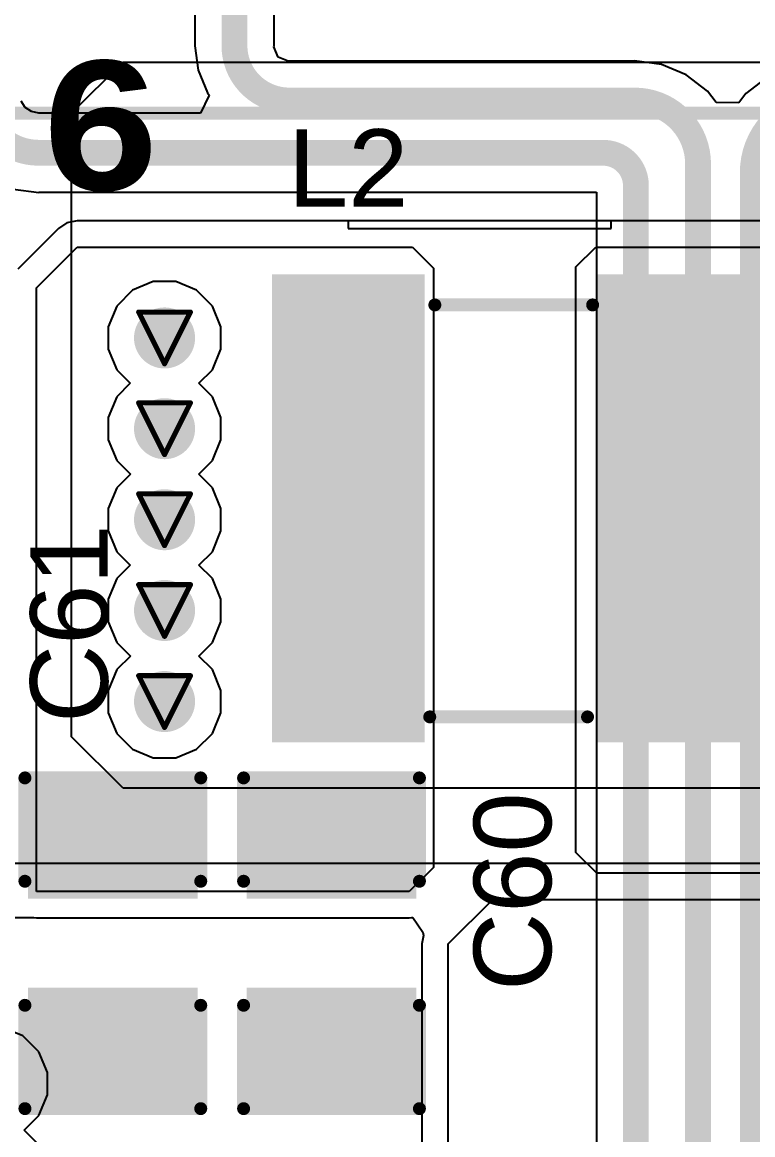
# Model space of a CAD drawing. Header units: inches. Extents: x 0 to 12.2, y 0 to 7.
# Drawn here: x 0.6463 to 0.9288, y 3.8848 to 4.3154 of the extents above; entities that cross this region are included whole.
import ezdxf

# ---------------------------------------------------------------- set-up
doc = ezdxf.new("R2010")
doc.units = ezdxf.units.IN
doc.header["$MEASUREMENT"] = 0
for name, color, linetype in [('Bottom Layer', 5, 'Continuous'), ('Bottom Overlay', 54, 'Continuous'), ('Drill Drawing', 1, 'Continuous'), ('Layer 1', 16, 'Continuous'), ('Layer 2', 76, 'Continuous'), ('Top Layer', 1, 'Continuous'), ('Top Overlay', 2, 'Continuous'), ('Top Paste', 8, 'Continuous'), ('Top Solder', 216, 'Continuous'), ('Via Holes', 16, 'Continuous')]:
    doc.layers.add(name, color=color, linetype=linetype)
doc.styles.add('Arial', font='', dxfattribs={"height": 0.2})
doc.styles.add('Arial Black_Bold', font='', dxfattribs={"height": 0.2})
doc.styles.get('Arial').set_extended_font_data('Arial')
doc.styles.get('Arial Black_Bold').set_extended_font_data('Arial Black', bold=True)

# ---------------------------------------------------------------- blocks, each defined once
blk = doc.blocks.new('SMNR4030_4R7MT_187')
at = {"layer": 'Top Layer'}
for points in [[(-0.09055, 0.08859), (-0.03543, 0.08859), (-0.03543, -0.08858), (-0.09055, -0.08858)], [(0.03543, 0.08858), (0.09055, 0.08858), (0.09055, -0.08859), (0.03543, -0.08859)]]:
    blk.add_hatch(color=1, dxfattribs=at).paths.add_polyline_path(points)
at = {"layer": 'Top Paste'}
for points in [[(-0.09055, 0.08859), (-0.03543, 0.08859), (-0.03543, -0.08858), (-0.09055, -0.08858)], [(0.03543, 0.08858), (0.09055, 0.08858), (0.09055, -0.08859), (0.03543, -0.08859)]]:
    blk.add_hatch(color=8, dxfattribs=at).paths.add_polyline_path(points)
at = {"layer": 'Top Solder'}
for points in [[(-0.09255, 0.09059), (-0.03343, 0.09059), (-0.03343, -0.09058), (-0.09255, -0.09058)], [(0.03343, 0.09058), (0.09255, 0.09058), (0.09255, -0.09059), (0.03343, -0.09059)]]:
    blk.add_hatch(color=216, dxfattribs=at).paths.add_polyline_path(points)
at = {"layer": 'Top Overlay'}
for points in [[(0.0315, 0.08071, 0.005, 0.005, 0), (-0.02953, 0.08071, 0.005, 0.005, 0)], [(0.02953, -0.07874, 0.005, 0.005, 0), (-0.0315, -0.07874, 0.005, 0.005, 0)]]:
    blk.add_lwpolyline(points, format="xyseb", dxfattribs=at)
for points in [[(-0.03078, 0.08071, 0.0025, 0.0025, 1), (-0.02828, 0.08071, 0.0025, 0.0025, 1)], [(0.03025, 0.08071, 0.0025, 0.0025, 1), (0.03275, 0.08071, 0.0025, 0.0025, 1)], [(-0.03275, -0.07874, 0.0025, 0.0025, 1), (-0.03025, -0.07874, 0.0025, 0.0025, 1)], [(0.02828, -0.07874, 0.0025, 0.0025, 1), (0.03078, -0.07874, 0.0025, 0.0025, 1)]]:
    blk.add_lwpolyline(points, format="xyseb", close=True, dxfattribs=at)
blk = doc.blocks.new('B8B_XH_A_LF__SN__B_189')
at = {"layer": 'Bottom Overlay'}
blk.add_lwpolyline([(-0.44094, -0.08986, 0.005, 0.005, 0), (0.44094, -0.08986, 0.005, 0.005, 0)], format="xyseb", dxfattribs=at)
blk = doc.blocks.new('C___0805_294')
at = {"layer": 'Top Layer'}
for points in [[(-0.06, 0.03), (-0.02, 0.03), (-0.02, -0.03), (-0.06, -0.03)], [(0.02, 0.03), (0.06, 0.03), (0.06, -0.03), (0.02, -0.03)]]:
    blk.add_hatch(color=1, dxfattribs=at).paths.add_polyline_path(points)
at = {"layer": 'Top Paste'}
for points in [[(-0.06, 0.03), (-0.02, 0.03), (-0.02, -0.03), (-0.06, -0.03)], [(0.02, 0.03), (0.06, 0.03), (0.06, -0.03), (0.02, -0.03)]]:
    blk.add_hatch(color=8, dxfattribs=at).paths.add_polyline_path(points)
at = {"layer": 'Top Solder'}
for points in [[(-0.06276, 0.03276), (-0.01724, 0.03276), (-0.01724, -0.03276), (-0.06276, -0.03276)], [(0.01724, 0.03276), (0.06276, 0.03276), (0.06276, -0.03276), (0.01724, -0.03276)]]:
    blk.add_hatch(color=216, dxfattribs=at).paths.add_polyline_path(points)
at = {"layer": 'Top Overlay'}
for points in [[(-0.024, 0.034, 0.005, 0.005, 0), (-0.064, 0.034, 0.005, 0.005, 0)], [(-0.064, 0.034, 0.005, 0.005, 0), (-0.064, -0.034, 0.005, 0.005, 0)], [(0.024, 0.034, 0.005, 0.005, 0), (0.064, 0.034, 0.005, 0.005, 0)], [(0.064, 0.034, 0.005, 0.005, 0), (0.064, -0.034, 0.005, 0.005, 0)], [(-0.064, -0.034, 0.005, 0.005, 0), (-0.024, -0.034, 0.005, 0.005, 0)], [(0.024, -0.034, 0.005, 0.005, 0), (0.064, -0.034, 0.005, 0.005, 0)]]:
    blk.add_lwpolyline(points, format="xyseb", dxfattribs=at)
for points in [[(-0.06525, 0.034, 0.0025, 0.0025, 1), (-0.06275, 0.034, 0.0025, 0.0025, 1)], [(-0.06525, 0.034, 0.0025, 0.0025, 1), (-0.06275, 0.034, 0.0025, 0.0025, 1)], [(-0.02525, 0.034, 0.0025, 0.0025, 1), (-0.02275, 0.034, 0.0025, 0.0025, 1)], [(0.02275, 0.034, 0.0025, 0.0025, 1), (0.02525, 0.034, 0.0025, 0.0025, 1)], [(0.06275, 0.034, 0.0025, 0.0025, 1), (0.06525, 0.034, 0.0025, 0.0025, 1)], [(0.06275, 0.034, 0.0025, 0.0025, 1), (0.06525, 0.034, 0.0025, 0.0025, 1)], [(-0.06525, -0.034, 0.0025, 0.0025, 1), (-0.06275, -0.034, 0.0025, 0.0025, 1)], [(-0.06525, -0.034, 0.0025, 0.0025, 1), (-0.06275, -0.034, 0.0025, 0.0025, 1)], [(-0.02525, -0.034, 0.0025, 0.0025, 1), (-0.02275, -0.034, 0.0025, 0.0025, 1)], [(0.02275, -0.034, 0.0025, 0.0025, 1), (0.02525, -0.034, 0.0025, 0.0025, 1)], [(0.06275, -0.034, 0.0025, 0.0025, 1), (0.06525, -0.034, 0.0025, 0.0025, 1)], [(0.06275, -0.034, 0.0025, 0.0025, 1), (0.06525, -0.034, 0.0025, 0.0025, 1)]]:
    blk.add_lwpolyline(points, format="xyseb", close=True, dxfattribs=at)
blk = doc.blocks.new('C___0805_295')
at = {"layer": 'Top Layer'}
for points in [[(-0.06, 0.03), (-0.02, 0.03), (-0.02, -0.03), (-0.06, -0.03)], [(0.02, 0.03), (0.06, 0.03), (0.06, -0.03), (0.02, -0.03)]]:
    blk.add_hatch(color=1, dxfattribs=at).paths.add_polyline_path(points)
at = {"layer": 'Top Paste'}
for points in [[(-0.06, 0.03), (-0.02, 0.03), (-0.02, -0.03), (-0.06, -0.03)], [(0.02, 0.03), (0.06, 0.03), (0.06, -0.03), (0.02, -0.03)]]:
    blk.add_hatch(color=8, dxfattribs=at).paths.add_polyline_path(points)
at = {"layer": 'Top Solder'}
for points in [[(-0.06276, 0.03276), (-0.01724, 0.03276), (-0.01724, -0.03276), (-0.06276, -0.03276)], [(0.01724, 0.03276), (0.06276, 0.03276), (0.06276, -0.03276), (0.01724, -0.03276)]]:
    blk.add_hatch(color=216, dxfattribs=at).paths.add_polyline_path(points)
at = {"layer": 'Top Overlay'}
for points in [[(-0.064, 0.034, 0.005, 0.005, 0), (-0.024, 0.034, 0.005, 0.005, 0)], [(-0.064, 0.034, 0.005, 0.005, 0), (-0.064, -0.034, 0.005, 0.005, 0)], [(0.024, 0.034, 0.005, 0.005, 0), (0.064, 0.034, 0.005, 0.005, 0)], [(0.064, 0.034, 0.005, 0.005, 0), (0.064, -0.034, 0.005, 0.005, 0)], [(-0.064, -0.034, 0.005, 0.005, 0), (-0.024, -0.034, 0.005, 0.005, 0)], [(0.024, -0.034, 0.005, 0.005, 0), (0.064, -0.034, 0.005, 0.005, 0)]]:
    blk.add_lwpolyline(points, format="xyseb", dxfattribs=at)
for points in [[(-0.06525, 0.034, 0.0025, 0.0025, 1), (-0.06275, 0.034, 0.0025, 0.0025, 1)], [(-0.06525, 0.034, 0.0025, 0.0025, 1), (-0.06275, 0.034, 0.0025, 0.0025, 1)], [(-0.02525, 0.034, 0.0025, 0.0025, 1), (-0.02275, 0.034, 0.0025, 0.0025, 1)], [(0.02275, 0.034, 0.0025, 0.0025, 1), (0.02525, 0.034, 0.0025, 0.0025, 1)], [(0.06275, 0.034, 0.0025, 0.0025, 1), (0.06525, 0.034, 0.0025, 0.0025, 1)], [(0.06275, 0.034, 0.0025, 0.0025, 1), (0.06525, 0.034, 0.0025, 0.0025, 1)], [(-0.06525, -0.034, 0.0025, 0.0025, 1), (-0.06275, -0.034, 0.0025, 0.0025, 1)], [(-0.06525, -0.034, 0.0025, 0.0025, 1), (-0.06275, -0.034, 0.0025, 0.0025, 1)], [(-0.02525, -0.034, 0.0025, 0.0025, 1), (-0.02275, -0.034, 0.0025, 0.0025, 1)], [(0.02275, -0.034, 0.0025, 0.0025, 1), (0.02525, -0.034, 0.0025, 0.0025, 1)], [(0.06275, -0.034, 0.0025, 0.0025, 1), (0.06525, -0.034, 0.0025, 0.0025, 1)], [(0.06275, -0.034, 0.0025, 0.0025, 1), (0.06525, -0.034, 0.0025, 0.0025, 1)]]:
    blk.add_lwpolyline(points, format="xyseb", close=True, dxfattribs=at)

msp = doc.modelspace()

# ---------------------------------------------------------------- hatches: boundary and pattern name
at = {"layer": 'Bottom Layer'}
h = msp.add_hatch(color=5, dxfattribs=at)
edge = h.paths.add_edge_path()
edge.add_arc((0.70131, 4.19323), 0.01181, 0, 360)
h = msp.add_hatch(color=5, dxfattribs=at)
edge = h.paths.add_edge_path()
edge.add_arc((0.70131, 4.15811), 0.01181, 0, 360)
h = msp.add_hatch(color=5, dxfattribs=at)
edge = h.paths.add_edge_path()
edge.add_arc((0.70131, 4.12287), 0.01181, 0, 360)
h = msp.add_hatch(color=5, dxfattribs=at)
edge = h.paths.add_edge_path()
edge.add_arc((0.70131, 4.08775), 0.01181, 0, 360)
h = msp.add_hatch(color=5, dxfattribs=at)
edge = h.paths.add_edge_path()
edge.add_arc((0.70131, 4.05251), 0.01181, 0, 360)
at = {"layer": 'Layer 1'}
h = msp.add_hatch(color=16, dxfattribs=at)
edge = h.paths.add_edge_path()
edge.add_arc((0.70131, 4.19323), 0.01181, 0, 360)
h = msp.add_hatch(color=16, dxfattribs=at)
edge = h.paths.add_edge_path()
edge.add_arc((0.70131, 4.15811), 0.01181, 0, 360)
h = msp.add_hatch(color=16, dxfattribs=at)
edge = h.paths.add_edge_path()
edge.add_arc((0.70131, 4.12287), 0.01181, 0, 360)
h = msp.add_hatch(color=16, dxfattribs=at)
edge = h.paths.add_edge_path()
edge.add_arc((0.70131, 4.08775), 0.01181, 0, 360)
h = msp.add_hatch(color=16, dxfattribs=at)
edge = h.paths.add_edge_path()
edge.add_arc((0.70131, 4.05251), 0.01181, 0, 360)
at = {"layer": 'Layer 2'}
h = msp.add_hatch(color=76, dxfattribs=at)
edge = h.paths.add_edge_path()
edge.add_arc((0.70131, 4.19323), 0.01181, 0, 360)
h = msp.add_hatch(color=76, dxfattribs=at)
edge = h.paths.add_edge_path()
edge.add_arc((0.70131, 4.15811), 0.01181, 0, 360)
h = msp.add_hatch(color=76, dxfattribs=at)
edge = h.paths.add_edge_path()
edge.add_arc((0.70131, 4.12287), 0.01181, 0, 360)
h = msp.add_hatch(color=76, dxfattribs=at)
edge = h.paths.add_edge_path()
edge.add_arc((0.70131, 4.08775), 0.01181, 0, 360)
h = msp.add_hatch(color=76, dxfattribs=at)
edge = h.paths.add_edge_path()
edge.add_arc((0.70131, 4.05251), 0.01181, 0, 360)
at = {"layer": 'Top Layer'}
h = msp.add_hatch(color=1, dxfattribs=at)
edge = h.paths.add_edge_path()
edge.add_arc((0.70131, 4.19323), 0.01181, 0, 360)
h = msp.add_hatch(color=1, dxfattribs=at)
edge = h.paths.add_edge_path()
edge.add_arc((0.70131, 4.15811), 0.01181, 0, 360)
h = msp.add_hatch(color=1, dxfattribs=at)
edge = h.paths.add_edge_path()
edge.add_arc((0.70131, 4.12287), 0.01181, 0, 360)
h = msp.add_hatch(color=1, dxfattribs=at)
edge = h.paths.add_edge_path()
edge.add_arc((0.70131, 4.08775), 0.01181, 0, 360)
h = msp.add_hatch(color=1, dxfattribs=at)
edge = h.paths.add_edge_path()
edge.add_arc((0.70131, 4.05251), 0.01181, 0, 360)
at = {"layer": 'Via Holes'}
h = msp.add_hatch(color=7, dxfattribs=at)
edge = h.paths.add_edge_path()
edge.add_arc((0.70131, 4.19323), 0.00591, 0, 360)
h = msp.add_hatch(color=7, dxfattribs=at)
edge = h.paths.add_edge_path()
edge.add_arc((0.70131, 4.15811), 0.00591, 0, 360)
h = msp.add_hatch(color=7, dxfattribs=at)
edge = h.paths.add_edge_path()
edge.add_arc((0.70131, 4.12287), 0.00591, 0, 360)
h = msp.add_hatch(color=7, dxfattribs=at)
edge = h.paths.add_edge_path()
edge.add_arc((0.70131, 4.08775), 0.00591, 0, 360)
h = msp.add_hatch(color=7, dxfattribs=at)
edge = h.paths.add_edge_path()
edge.add_arc((0.70131, 4.05251), 0.00591, 0, 360)

# ---------------------------------------------------------------- linework, layer by layer
at = {"layer": 'Bottom Layer'}
for p, q in [((0.71305, 4.32714), (0.71305, 4.30634)), ((0.74364, 4.30634), (0.74364, 4.32714)), ((0.71305, 4.30634), (0.71303, 4.30634)), ((0.71303, 4.30634), (0.71428, 4.29689)), ((0.74355, 4.30591), (0.74364, 4.30634)), ((0.74519, 4.30196), (0.74355, 4.30591)), ((0.74914, 4.30032), (0.74519, 4.30196)), ((0.74958, 4.30041), (0.74914, 4.30032)), ((0.88312, 4.30041), (0.74958, 4.30041)), ((0.89344, 4.2991), (0.88312, 4.30045)), ((0.88312, 4.30045), (0.88312, 4.30041)), ((0.90306, 4.29511), (0.89344, 4.2991)), ((0.71428, 4.29689), (0.71793, 4.28807)), ((0.91132, 4.28877), (0.90306, 4.29511)), ((0.93505, 4.29469), (0.9261, 4.28782)), ((0.91466, 4.28441), (0.91132, 4.28877)), ((0.64744, 4.28242), (0.64584, 4.28481)), ((0.71861, 4.28718), (0.71516, 4.28018)), ((0.71793, 4.28807), (0.71861, 4.28718)), ((0.92335, 4.28424), (0.91466, 4.28441)), ((0.9261, 4.28782), (0.92335, 4.28424)), ((0.64984, 4.28081), (0.64744, 4.28242)), ((0.65267, 4.28025), (0.64984, 4.28081)), ((0.65267, 4.28018), (0.65267, 4.28025)), ((0.71516, 4.28018), (0.65267, 4.28018)), ((0.64282, 4.25086), (0.65267, 4.24957)), ((0.65267, 4.24957), (0.65267, 4.2496)), ((0.65267, 4.2496), (0.86831, 4.2496)), ((0.86831, 4.2496), (0.86831, 3.23927)), ((0.68895, 4.21172), (0.68282, 4.20559)), ((0.69697, 4.21504), (0.68895, 4.21172)), ((0.70565, 4.21504), (0.69697, 4.21504)), ((0.71366, 4.21172), (0.70565, 4.21504)), ((0.7198, 4.20559), (0.71366, 4.21172)), ((0.68282, 4.20559), (0.6795, 4.19757)), ((0.72312, 4.19757), (0.7198, 4.20559)), ((0.6795, 4.19757), (0.6795, 4.18889)), ((0.72312, 4.18889), (0.72312, 4.19757)), ((0.6795, 4.18889), (0.68282, 4.18088)), ((0.7198, 4.18088), (0.72312, 4.18889)), ((0.68282, 4.18088), (0.68802, 4.17567)), ((0.7146, 4.17567), (0.7198, 4.18088)), ((0.68802, 4.17567), (0.68282, 4.17047)), ((0.7198, 4.17047), (0.7146, 4.17567)), ((0.68282, 4.17047), (0.6795, 4.16245)), ((0.72312, 4.16245), (0.7198, 4.17047)), ((0.6795, 4.16245), (0.6795, 4.15377)), ((0.72312, 4.15377), (0.72312, 4.16245)), ((0.6795, 4.15377), (0.68282, 4.14576)), ((0.7198, 4.14576), (0.72312, 4.15377)), ((0.68282, 4.14576), (0.68809, 4.14049)), ((0.71453, 4.14049), (0.7198, 4.14576)), ((0.68809, 4.14049), (0.68282, 4.13522)), ((0.7198, 4.13522), (0.71453, 4.14049)), ((0.68282, 4.13522), (0.6795, 4.12721)), ((0.72312, 4.12721), (0.7198, 4.13522)), ((0.6795, 4.12721), (0.6795, 4.11853)), ((0.72312, 4.11853), (0.72312, 4.12721)), ((0.6795, 4.11853), (0.68282, 4.11051)), ((0.7198, 4.11051), (0.72312, 4.11853)), ((0.68282, 4.11051), (0.68802, 4.10531)), ((0.7146, 4.10531), (0.7198, 4.11051)), ((0.68802, 4.10531), (0.68282, 4.1001)), ((0.7198, 4.1001), (0.7146, 4.10531)), ((0.68282, 4.1001), (0.6795, 4.09209)), ((0.72312, 4.09209), (0.7198, 4.1001)), ((0.6795, 4.09209), (0.6795, 4.08341)), ((0.72312, 4.08341), (0.72312, 4.09209)), ((0.6795, 4.08341), (0.68282, 4.07539)), ((0.7198, 4.07539), (0.72312, 4.08341)), ((0.68282, 4.07539), (0.68809, 4.07013)), ((0.71453, 4.07013), (0.7198, 4.07539)), ((0.68809, 4.07013), (0.68282, 4.06486)), ((0.7198, 4.06486), (0.71453, 4.07013)), ((0.68282, 4.06486), (0.6795, 4.05684)), ((0.72312, 4.05684), (0.7198, 4.06486)), ((0.6795, 4.05684), (0.6795, 4.04817)), ((0.72312, 4.04817), (0.72312, 4.05684)), ((0.6795, 4.04817), (0.68282, 4.04015)), ((0.7198, 4.04015), (0.72312, 4.04817)), ((0.68282, 4.04015), (0.68895, 4.03402)), ((0.71366, 4.03402), (0.7198, 4.04015)), ((0.68895, 4.03402), (0.69697, 4.03069)), ((0.69697, 4.03069), (0.70565, 4.03069)), ((0.70565, 4.03069), (0.71366, 4.03402))]:
    msp.add_line(p, q, dxfattribs=at)
for points in [[(0.72834, 4.30634, 0.01, 0.01, 0), (0.72834, 4.37008, 0.01, 0.01, 0)], [(0.74958, 4.28511, 0.01, 0.01, -0.414214), (0.72834, 4.30634, 0.01, 0.01, 0)], [(0.65267, 4.26489, 0.01, 0.01, -0.414214), (0.62992, 4.28764, 0.01, 0.01, 0)], [(0.74958, 4.28511, 0.01, 0.01, 0), (0.88312, 4.28511, 0.01, 0.01, 0)], [(0.88312, 4.28511, 0.01, 0.01, -0.414214), (0.90765, 4.26058, 0.01, 0.01, 0)], [(0.9288, 4.25724, 0.01, 0.01, -0.414214), (0.95667, 4.28511, 0.01, 0.01, 0)], [(0.65267, 4.26489, 0.01, 0.01, 0), (0.87095, 4.26489, 0.01, 0.01, 0)], [(0.87095, 4.26489, 0.01, 0.01, -0.414214), (0.8836, 4.25224, 0.01, 0.01, 0)], [(0.90765, 2.88202, 0.01, 0.01, 0), (0.90765, 4.26058, 0.01, 0.01, 0)], [(0.9288, 2.3907, 0.01, 0.01, 0), (0.9288, 4.25724, 0.01, 0.01, 0)], [(0.8836, 2.863, 0.01, 0.01, 0), (0.8836, 4.25224, 0.01, 0.01, 0)]]:
    msp.add_lwpolyline(points, format="xyseb", dxfattribs=at)
for points in [[(0.72584, 4.30634, 0.005, 0.005, 1), (0.73084, 4.30634, 0.005, 0.005, 1)], [(0.72584, 4.30634, 0.005, 0.005, 1), (0.73084, 4.30634, 0.005, 0.005, 1)], [(0.74708, 4.28511, 0.005, 0.005, 1), (0.75208, 4.28511, 0.005, 0.005, 1)], [(0.74708, 4.28511, 0.005, 0.005, 1), (0.75208, 4.28511, 0.005, 0.005, 1)], [(0.88062, 4.28511, 0.005, 0.005, 1), (0.88562, 4.28511, 0.005, 0.005, 1)], [(0.88062, 4.28511, 0.005, 0.005, 1), (0.88562, 4.28511, 0.005, 0.005, 1)], [(0.65017, 4.26489, 0.005, 0.005, 1), (0.65517, 4.26489, 0.005, 0.005, 1)], [(0.65017, 4.26489, 0.005, 0.005, 1), (0.65517, 4.26489, 0.005, 0.005, 1)], [(0.86845, 4.26489, 0.005, 0.005, 1), (0.87345, 4.26489, 0.005, 0.005, 1)], [(0.86845, 4.26489, 0.005, 0.005, 1), (0.87345, 4.26489, 0.005, 0.005, 1)], [(0.90515, 4.26058, 0.005, 0.005, 1), (0.91015, 4.26058, 0.005, 0.005, 1)], [(0.90515, 4.26058, 0.005, 0.005, 1), (0.91015, 4.26058, 0.005, 0.005, 1)], [(0.9263, 4.25724, 0.005, 0.005, 1), (0.9313, 4.25724, 0.005, 0.005, 1)], [(0.9263, 4.25724, 0.005, 0.005, 1), (0.9313, 4.25724, 0.005, 0.005, 1)], [(0.8811, 4.25224, 0.005, 0.005, 1), (0.8861, 4.25224, 0.005, 0.005, 1)], [(0.8811, 4.25224, 0.005, 0.005, 1), (0.8861, 4.25224, 0.005, 0.005, 1)]]:
    msp.add_lwpolyline(points, format="xyseb", close=True, dxfattribs=at)
at = {"layer": 'Drill Drawing'}
for points in [[(0.69131, 4.20323, 0.002, 0.002, 0), (0.71131, 4.20323, 0.002, 0.002, 0)], [(0.69131, 4.20323, 0.002, 0.002, 0), (0.70131, 4.18323, 0.002, 0.002, 0)], [(0.70131, 4.18323, 0.002, 0.002, 0), (0.71131, 4.20323, 0.002, 0.002, 0)], [(0.69131, 4.16811, 0.002, 0.002, 0), (0.71131, 4.16811, 0.002, 0.002, 0)], [(0.69131, 4.16811, 0.002, 0.002, 0), (0.70131, 4.14811, 0.002, 0.002, 0)], [(0.70131, 4.14811, 0.002, 0.002, 0), (0.71131, 4.16811, 0.002, 0.002, 0)], [(0.69131, 4.13287, 0.002, 0.002, 0), (0.71131, 4.13287, 0.002, 0.002, 0)], [(0.69131, 4.13287, 0.002, 0.002, 0), (0.70131, 4.11287, 0.002, 0.002, 0)], [(0.70131, 4.11287, 0.002, 0.002, 0), (0.71131, 4.13287, 0.002, 0.002, 0)], [(0.69131, 4.09775, 0.002, 0.002, 0), (0.71131, 4.09775, 0.002, 0.002, 0)], [(0.69131, 4.09775, 0.002, 0.002, 0), (0.70131, 4.07775, 0.002, 0.002, 0)], [(0.70131, 4.07775, 0.002, 0.002, 0), (0.71131, 4.09775, 0.002, 0.002, 0)], [(0.69131, 4.06251, 0.002, 0.002, 0), (0.71131, 4.06251, 0.002, 0.002, 0)], [(0.69131, 4.06251, 0.002, 0.002, 0), (0.70131, 4.04251, 0.002, 0.002, 0)], [(0.70131, 4.04251, 0.002, 0.002, 0), (0.71131, 4.06251, 0.002, 0.002, 0)]]:
    msp.add_lwpolyline(points, format="xyseb", dxfattribs=at)
for points in [[(0.69081, 4.20323, 0.001, 0.001, 1), (0.69181, 4.20323, 0.001, 0.001, 1)], [(0.69081, 4.20323, 0.001, 0.001, 1), (0.69181, 4.20323, 0.001, 0.001, 1)], [(0.71081, 4.20323, 0.001, 0.001, 1), (0.71181, 4.20323, 0.001, 0.001, 1)], [(0.71081, 4.20323, 0.001, 0.001, 1), (0.71181, 4.20323, 0.001, 0.001, 1)], [(0.70081, 4.18323, 0.001, 0.001, 1), (0.70181, 4.18323, 0.001, 0.001, 1)], [(0.70081, 4.18323, 0.001, 0.001, 1), (0.70181, 4.18323, 0.001, 0.001, 1)], [(0.69081, 4.16811, 0.001, 0.001, 1), (0.69181, 4.16811, 0.001, 0.001, 1)], [(0.69081, 4.16811, 0.001, 0.001, 1), (0.69181, 4.16811, 0.001, 0.001, 1)], [(0.71081, 4.16811, 0.001, 0.001, 1), (0.71181, 4.16811, 0.001, 0.001, 1)], [(0.71081, 4.16811, 0.001, 0.001, 1), (0.71181, 4.16811, 0.001, 0.001, 1)], [(0.70081, 4.14811, 0.001, 0.001, 1), (0.70181, 4.14811, 0.001, 0.001, 1)], [(0.70081, 4.14811, 0.001, 0.001, 1), (0.70181, 4.14811, 0.001, 0.001, 1)], [(0.69081, 4.13287, 0.001, 0.001, 1), (0.69181, 4.13287, 0.001, 0.001, 1)], [(0.69081, 4.13287, 0.001, 0.001, 1), (0.69181, 4.13287, 0.001, 0.001, 1)], [(0.71081, 4.13287, 0.001, 0.001, 1), (0.71181, 4.13287, 0.001, 0.001, 1)], [(0.71081, 4.13287, 0.001, 0.001, 1), (0.71181, 4.13287, 0.001, 0.001, 1)], [(0.70081, 4.11287, 0.001, 0.001, 1), (0.70181, 4.11287, 0.001, 0.001, 1)], [(0.70081, 4.11287, 0.001, 0.001, 1), (0.70181, 4.11287, 0.001, 0.001, 1)], [(0.69081, 4.09775, 0.001, 0.001, 1), (0.69181, 4.09775, 0.001, 0.001, 1)], [(0.69081, 4.09775, 0.001, 0.001, 1), (0.69181, 4.09775, 0.001, 0.001, 1)], [(0.71081, 4.09775, 0.001, 0.001, 1), (0.71181, 4.09775, 0.001, 0.001, 1)], [(0.71081, 4.09775, 0.001, 0.001, 1), (0.71181, 4.09775, 0.001, 0.001, 1)], [(0.70081, 4.07775, 0.001, 0.001, 1), (0.70181, 4.07775, 0.001, 0.001, 1)], [(0.70081, 4.07775, 0.001, 0.001, 1), (0.70181, 4.07775, 0.001, 0.001, 1)], [(0.69081, 4.06251, 0.001, 0.001, 1), (0.69181, 4.06251, 0.001, 0.001, 1)], [(0.69081, 4.06251, 0.001, 0.001, 1), (0.69181, 4.06251, 0.001, 0.001, 1)], [(0.71081, 4.06251, 0.001, 0.001, 1), (0.71181, 4.06251, 0.001, 0.001, 1)], [(0.71081, 4.06251, 0.001, 0.001, 1), (0.71181, 4.06251, 0.001, 0.001, 1)], [(0.70081, 4.04251, 0.001, 0.001, 1), (0.70181, 4.04251, 0.001, 0.001, 1)], [(0.70081, 4.04251, 0.001, 0.001, 1), (0.70181, 4.04251, 0.001, 0.001, 1)]]:
    msp.add_lwpolyline(points, format="xyseb", close=True, dxfattribs=at)
at = {"layer": 'Layer 1'}
for p, q in [((0.68895, 4.21172), (0.68282, 4.20559)), ((0.69697, 4.21504), (0.68895, 4.21172)), ((0.70565, 4.21504), (0.69697, 4.21504)), ((0.71366, 4.21172), (0.70565, 4.21504)), ((0.7198, 4.20559), (0.71366, 4.21172)), ((0.68282, 4.20559), (0.6795, 4.19757)), ((0.72312, 4.19757), (0.7198, 4.20559)), ((0.6795, 4.19757), (0.6795, 4.18889)), ((0.72312, 4.18889), (0.72312, 4.19757)), ((0.6795, 4.18889), (0.68282, 4.18088)), ((0.7198, 4.18088), (0.72312, 4.18889)), ((0.68282, 4.18088), (0.68802, 4.17567)), ((0.7146, 4.17567), (0.7198, 4.18088)), ((0.68802, 4.17567), (0.68282, 4.17047)), ((0.7198, 4.17047), (0.7146, 4.17567)), ((0.68282, 4.17047), (0.6795, 4.16245)), ((0.72312, 4.16245), (0.7198, 4.17047)), ((0.6795, 4.16245), (0.6795, 4.15377)), ((0.72312, 4.15377), (0.72312, 4.16245)), ((0.6795, 4.15377), (0.68282, 4.14576)), ((0.7198, 4.14576), (0.72312, 4.15377)), ((0.68282, 4.14576), (0.68809, 4.14049)), ((0.71453, 4.14049), (0.7198, 4.14576)), ((0.68809, 4.14049), (0.68282, 4.13522)), ((0.7198, 4.13522), (0.71453, 4.14049)), ((0.68282, 4.13522), (0.6795, 4.12721)), ((0.72312, 4.12721), (0.7198, 4.13522)), ((0.6795, 4.12721), (0.6795, 4.11853)), ((0.72312, 4.11853), (0.72312, 4.12721)), ((0.6795, 4.11853), (0.68282, 4.11051)), ((0.7198, 4.11051), (0.72312, 4.11853)), ((0.68282, 4.11051), (0.68802, 4.10531)), ((0.7146, 4.10531), (0.7198, 4.11051)), ((0.68802, 4.10531), (0.68282, 4.1001)), ((0.7198, 4.1001), (0.7146, 4.10531)), ((0.68282, 4.1001), (0.6795, 4.09209)), ((0.72312, 4.09209), (0.7198, 4.1001)), ((0.6795, 4.09209), (0.6795, 4.08341)), ((0.72312, 4.08341), (0.72312, 4.09209)), ((0.6795, 4.08341), (0.68282, 4.07539)), ((0.7198, 4.07539), (0.72312, 4.08341)), ((0.68282, 4.07539), (0.68809, 4.07013)), ((0.71453, 4.07013), (0.7198, 4.07539)), ((0.68809, 4.07013), (0.68282, 4.06486)), ((0.7198, 4.06486), (0.71453, 4.07013)), ((0.68282, 4.06486), (0.6795, 4.05684)), ((0.72312, 4.05684), (0.7198, 4.06486)), ((0.6795, 4.05684), (0.6795, 4.04817)), ((0.72312, 4.04817), (0.72312, 4.05684)), ((0.6795, 4.04817), (0.68282, 4.04015)), ((0.7198, 4.04015), (0.72312, 4.04817)), ((0.68282, 4.04015), (0.68895, 4.03402)), ((0.71366, 4.03402), (0.7198, 4.04015)), ((0.68895, 4.03402), (0.69697, 4.03069)), ((0.69697, 4.03069), (0.70565, 4.03069)), ((0.70565, 4.03069), (0.71366, 4.03402))]:
    msp.add_line(p, q, dxfattribs=at)
at = {"layer": 'Layer 2'}
for p, q in [((0.66535, 4.28022), (0.68513, 4.3)), ((0.68513, 4.3), (1.42574, 4.3)), ((0.66535, 4.0389), (0.66535, 4.28022)), ((0.68531, 4.01895), (0.66535, 4.0389)), ((1.42577, 4.01895), (0.68531, 4.01895)), ((0.5817, 3.99), (1.42584, 3.99)), ((0.64655, 3.92309), (0.63854, 3.92641)), ((0.65269, 3.91695), (0.64655, 3.92309)), ((0.65601, 3.90894), (0.65269, 3.91695)), ((0.65601, 3.90026), (0.65601, 3.90894)), ((0.65269, 3.89224), (0.65601, 3.90026)), ((0.64704, 3.88659), (0.65269, 3.89224)), ((0.65269, 3.88094), (0.64704, 3.88659))]:
    msp.add_line(p, q, dxfattribs=at)
at = {"layer": 'Top Layer'}
for p, q in [((0.66357, 4.23777), (0.66026, 4.23556)), ((0.66747, 4.23854), (0.66357, 4.23777)), ((0.77237, 4.23854), (0.66747, 4.23854)), ((0.87401, 4.23854), (0.77237, 4.23854)), ((0.77237, 4.23854), (0.77237, 4.23556)), ((0.81985, 4.23854), (0.77237, 4.23854)), ((0.77237, 4.23854), (0.77237, 4.23854)), ((0.85786, 4.23854), (0.81985, 4.23854)), ((0.86661, 4.23854), (0.85786, 4.23854)), ((0.94264, 4.23854), (0.86661, 4.23854)), ((0.87401, 4.23556), (0.87401, 4.23854)), ((0.66026, 4.23556), (0.64452, 4.21982)), ((0.77237, 4.23556), (0.87401, 4.23556)), ((0.65173, 4.21261), (0.66747, 4.22835)), ((0.66747, 4.22835), (0.79721, 4.22835)), ((0.79721, 4.22835), (0.80528, 4.22028)), ((0.8604, 4.2207), (0.86805, 4.22835)), ((0.86805, 4.22835), (0.94264, 4.22835)), ((0.80528, 4.22028), (0.80528, 3.98834)), ((0.8604, 3.99412), (0.8604, 4.2207)), ((0.65173, 3.97895), (0.65173, 4.21261)), ((0.86843, 3.9861), (0.8604, 3.99412)), ((0.80528, 3.98834), (0.79588, 3.97895)), ((1.19594, 3.9861), (0.86843, 3.9861)), ((0.79588, 3.97895), (0.65173, 3.97895)), ((0.81102, 3.95875), (0.82822, 3.97595)), ((0.82822, 3.97595), (0.87836, 3.97595)), ((0.87836, 3.97595), (0.87856, 3.97591)), ((0.87856, 3.97591), (1.19064, 3.97591)), ((0.64131, 3.96895), (0.65075, 3.96895)), ((0.65075, 3.96895), (0.65173, 3.96875)), ((0.65173, 3.96875), (0.79588, 3.96875)), ((0.79588, 3.96875), (0.79687, 3.96895)), ((0.79687, 3.96895), (0.79739, 3.96895)), ((0.79739, 3.96895), (0.80121, 3.96323)), ((0.80146, 3.96195), (0.80083, 3.95875)), ((0.80121, 3.96323), (0.80146, 3.96195)), ((0.80083, 3.95875), (0.80083, 3.83182)), ((0.81102, 3.82759), (0.81102, 3.95875))]:
    msp.add_line(p, q, dxfattribs=at)

# ---------------------------------------------------------------- block references
msp.add_blockref('B8B_XH_A_LF__SN__B_189', (0.77756, 4.37008))
for name, p, rotation in [('SMNR4030_4R7MT_187', (0.83537, 4.12727), 180), ('C___0805_294', (0.68131, 3.95895), 90), ('C___0805_295', (0.76588, 3.95895), 90)]:
    msp.add_blockref(name, p, dxfattribs=dict(rotation=rotation))

# ---------------------------------------------------------------- texts
at = {"layer": 'Top Overlay'}
for s, height, style, p in [('6', 0.05, 'Arial Black_Bold', (0.65439, 4.25045)), ('L2', 0.03, 'Arial', (0.749, 4.24398))]:
    msp.add_text(s, height=height, dxfattribs=dict(at, style=style)).set_placement(p)
at = {"layer": 'Top Overlay', "style": 'Arial'}
for s, p in [('C61', (0.67935, 4.04422)), ('C60', (0.85086, 3.9405))]:
    msp.add_text(s, height=0.03, rotation=90, dxfattribs=at).set_placement(p)

doc.saveas('drawing.dxf')
